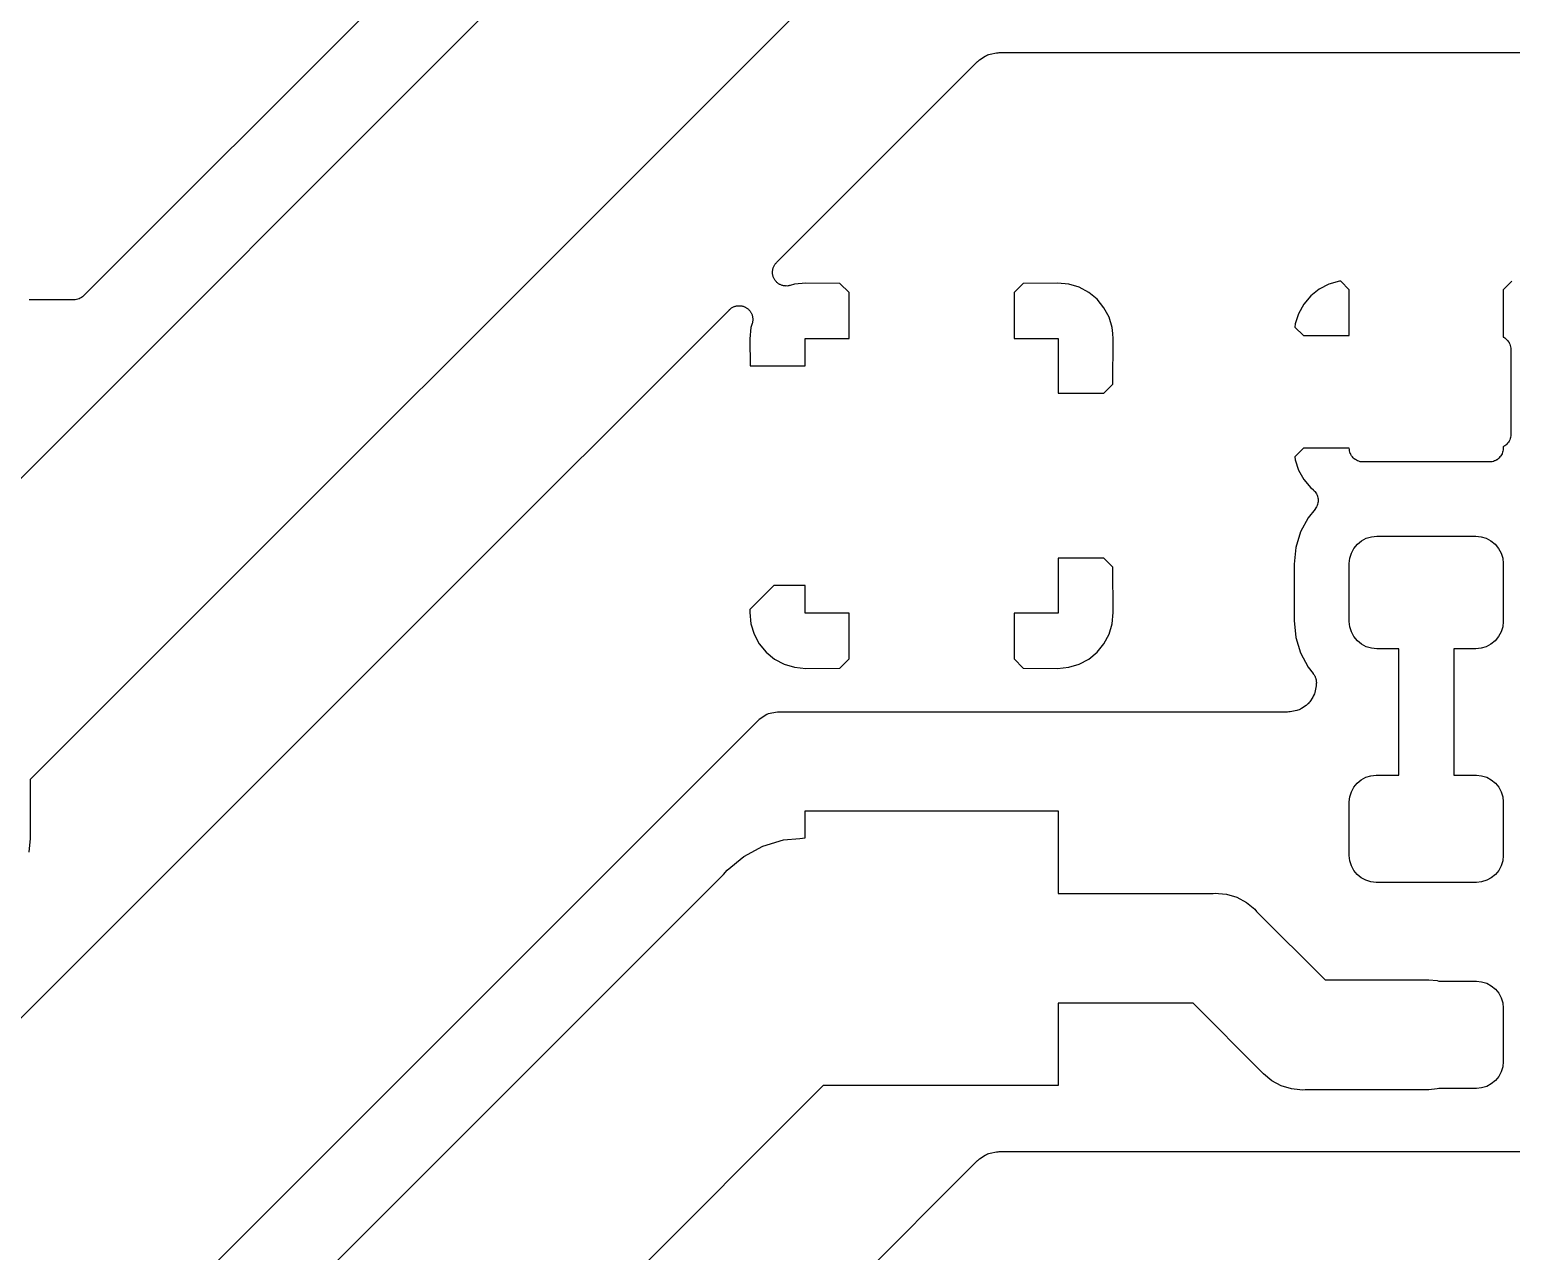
# Model space of a CAD drawing. Extents: x 1.69 to 6.13, y -5.81 to -1.91.
# Drawn here: x 2.138 to 2.668, y -2.831 to -2.393 of the extents above; entities that cross this region are included whole.
import ezdxf

# ---------------------------------------------------------------- set-up
doc = ezdxf.new("R2010")
doc.units = 0
doc.header["$MEASUREMENT"] = 0
doc.layers.add('BLACK', color=7, linetype='CONTINUOUS')

msp = doc.modelspace()

# ---------------------------------------------------------------- linework, layer by layer
at = {"layer": 'BLACK', "linetype": 'CONTINUOUS'}
for p, q in [((2.39852, -2.24715), (2.15695, -2.48872)), ((2.08212, -2.6063), (2.38615, -2.30227)), ((2.42182, -2.37795), (2.1378, -2.66198)), ((2.47784, -2.40419), (2.47981, -2.40287)), ((2.47981, -2.40287), (2.47982, -2.40286)), ((2.47982, -2.40286), (2.47987, -2.40283)), ((2.47982, -2.40286), (2.47982, -2.40286)), ((2.47982, -2.40286), (2.47982, -2.40286)), ((2.47987, -2.40283), (2.48027, -2.40262)), ((2.48027, -2.40262), (2.48067, -2.40241)), ((2.48067, -2.40241), (2.4807, -2.4024)), ((2.4807, -2.4024), (2.48072, -2.40239)), ((2.48072, -2.40239), (2.48116, -2.40226)), ((2.48116, -2.40226), (2.48159, -2.40213)), ((2.48159, -2.40213), (2.48392, -2.40167)), ((2.48392, -2.40167), (2.48398, -2.40166)), ((2.48392, -2.40167), (2.48392, -2.40167)), ((2.48392, -2.40167), (2.48392, -2.40167)), ((2.48392, -2.40167), (2.48392, -2.40167)), ((2.48398, -2.40166), (2.48443, -2.40162)), ((2.48443, -2.40162), (2.48488, -2.40157)), ((2.48488, -2.40157), (2.9818, -2.40157)), ((2.40509, -2.4768), (2.47709, -2.4048)), ((2.47709, -2.4048), (2.47714, -2.40475)), ((2.47714, -2.40475), (2.47749, -2.40447)), ((2.47749, -2.40447), (2.47784, -2.40419)), ((2.40402, -2.47839), (2.40414, -2.47817)), ((2.40414, -2.47817), (2.40424, -2.47795)), ((2.40424, -2.47795), (2.40437, -2.47775)), ((2.40437, -2.47775), (2.40448, -2.47754)), ((2.40448, -2.47754), (2.40463, -2.47735)), ((2.40463, -2.47735), (2.40477, -2.47715)), ((2.40477, -2.47715), (2.40494, -2.47698)), ((2.40494, -2.47698), (2.40509, -2.4768)), ((2.40365, -2.48027), (2.40367, -2.48002)), ((2.40367, -2.4805), (2.40365, -2.48027)), ((2.40367, -2.47977), (2.40372, -2.47954)), ((2.40367, -2.48002), (2.40367, -2.47977)), ((2.40367, -2.48073), (2.40367, -2.4805)), ((2.40371, -2.48098), (2.40367, -2.48073)), ((2.40374, -2.48122), (2.40371, -2.48098)), ((2.40372, -2.47954), (2.40374, -2.47931)), ((2.40374, -2.47931), (2.40381, -2.47907)), ((2.4038, -2.48145), (2.40374, -2.48122)), ((2.40385, -2.48168), (2.4038, -2.48145)), ((2.40381, -2.47907), (2.40386, -2.47883)), ((2.40394, -2.48191), (2.40385, -2.48168)), ((2.40386, -2.47883), (2.40395, -2.47862)), ((2.40401, -2.48214), (2.40394, -2.48191)), ((2.40395, -2.47862), (2.40402, -2.47839)), ((2.40412, -2.48235), (2.40401, -2.48214)), ((2.40421, -2.48257), (2.40412, -2.48235)), ((2.40434, -2.48277), (2.40421, -2.48257)), ((2.40446, -2.48299), (2.40434, -2.48277)), ((2.40461, -2.48317), (2.40446, -2.48299)), ((2.40474, -2.48337), (2.40461, -2.48317)), ((2.40491, -2.48355), (2.40474, -2.48337)), ((2.60669, -2.48349), (2.60295, -2.48456)), ((2.60715, -2.48345), (2.60669, -2.48349)), ((2.61024, -2.48654), (2.60715, -2.48345)), ((2.66844, -2.48345), (2.66535, -2.48654)), ((2.1569, -2.48876), (2.15655, -2.48905)), ((2.15694, -2.48873), (2.1569, -2.48876)), ((2.15695, -2.48872), (2.15694, -2.48873)), ((2.15694, -2.48873), (2.15694, -2.48873)), ((2.15694, -2.48873), (2.15694, -2.48873)), ((2.40506, -2.48374), (2.40491, -2.48355)), ((2.40524, -2.48389), (2.40506, -2.48374)), ((2.40541, -2.48406), (2.40524, -2.48389)), ((2.40561, -2.4842), (2.40541, -2.48406)), ((2.4058, -2.48435), (2.40561, -2.4842)), ((2.40601, -2.48447), (2.4058, -2.48435)), ((2.4062, -2.4846), (2.40601, -2.48447)), ((2.40643, -2.48469), (2.4062, -2.4846)), ((2.40664, -2.48481), (2.40643, -2.48469)), ((2.40687, -2.48488), (2.40664, -2.48481)), ((2.40709, -2.48498), (2.40687, -2.48488)), ((2.40733, -2.48503), (2.40709, -2.48498)), ((2.40756, -2.4851), (2.40733, -2.48503)), ((2.40779, -2.48513), (2.40756, -2.4851)), ((2.40802, -2.48517), (2.40779, -2.48513)), ((2.40827, -2.48518), (2.40802, -2.48517)), ((2.40852, -2.4852), (2.40827, -2.48518)), ((2.40875, -2.48518), (2.40852, -2.4852)), ((2.40899, -2.48519), (2.40875, -2.48518)), ((2.40923, -2.48514), (2.40899, -2.48519)), ((2.40947, -2.48512), (2.40923, -2.48514)), ((2.4097, -2.48505), (2.40947, -2.48512)), ((2.40993, -2.48501), (2.4097, -2.48505)), ((2.41, -2.48499), (2.40993, -2.48501)), ((2.4115, -2.48454), (2.41, -2.48499)), ((2.41558, -2.48413), (2.4115, -2.48454)), ((2.42782, -2.48424), (2.41558, -2.48413)), ((2.4311, -2.48752), (2.42782, -2.48424)), ((2.4311, -2.50394), (2.4311, -2.48752)), ((2.49344, -2.48424), (2.49016, -2.48752)), ((2.49016, -2.48752), (2.49016, -2.50394)), ((2.50568, -2.48413), (2.49344, -2.48424)), ((2.50976, -2.48454), (2.50568, -2.48413)), ((2.51348, -2.48566), (2.50976, -2.48454)), ((2.51689, -2.48749), (2.51348, -2.48566)), ((2.51989, -2.48995), (2.51689, -2.48749)), ((2.59647, -2.48875), (2.59396, -2.49171)), ((2.5995, -2.48634), (2.59647, -2.48875)), ((2.60295, -2.48456), (2.5995, -2.48634)), ((2.61024, -2.50295), (2.61024, -2.48654)), ((2.66535, -2.48654), (2.66535, -2.50348)), ((2.15347, -2.49016), (2.13741, -2.49016)), ((2.15393, -2.49011), (2.15347, -2.49016)), ((2.15438, -2.49007), (2.15393, -2.49011)), ((2.1544, -2.49007), (2.15438, -2.49007)), ((2.15443, -2.49006), (2.1544, -2.49007)), ((2.15486, -2.48993), (2.15443, -2.49006)), ((2.1553, -2.48981), (2.15486, -2.48993)), ((2.15532, -2.48979), (2.1553, -2.48981)), ((2.15535, -2.48979), (2.15532, -2.48979)), ((2.15575, -2.48957), (2.15535, -2.48979)), ((2.15615, -2.48936), (2.15575, -2.48957)), ((2.15617, -2.48935), (2.15615, -2.48936)), ((2.1562, -2.48934), (2.15617, -2.48935)), ((2.15655, -2.48905), (2.1562, -2.48934)), ((2.28301, -2.59888), (2.38822, -2.49367)), ((2.38822, -2.49367), (2.38827, -2.49362)), ((2.38827, -2.49362), (2.38845, -2.49347)), ((2.38845, -2.49347), (2.38862, -2.49331)), ((2.38862, -2.49331), (2.38883, -2.49318)), ((2.38883, -2.49318), (2.38902, -2.49302)), ((2.38902, -2.49302), (2.38923, -2.49291)), ((2.38923, -2.49291), (2.38943, -2.49279)), ((2.38943, -2.49279), (2.38965, -2.49269)), ((2.38965, -2.49269), (2.38987, -2.49258)), ((2.38987, -2.49258), (2.3901, -2.49251)), ((2.3901, -2.49251), (2.39032, -2.49243)), ((2.39032, -2.49243), (2.39056, -2.49238)), ((2.39056, -2.49238), (2.39079, -2.49231)), ((2.39079, -2.49231), (2.39103, -2.49229)), ((2.39103, -2.49229), (2.39126, -2.49225)), ((2.39126, -2.49225), (2.39151, -2.49225)), ((2.39151, -2.49225), (2.39175, -2.49223)), ((2.39175, -2.49223), (2.39199, -2.49225)), ((2.39199, -2.49225), (2.39222, -2.49226)), ((2.39222, -2.49226), (2.39246, -2.49231)), ((2.39246, -2.49231), (2.39271, -2.49233)), ((2.39271, -2.49233), (2.39293, -2.4924)), ((2.39293, -2.4924), (2.39316, -2.49245)), ((2.39316, -2.49245), (2.39339, -2.49255)), ((2.39339, -2.49255), (2.39362, -2.49262)), ((2.39362, -2.49262), (2.39383, -2.49273)), ((2.39383, -2.49273), (2.39405, -2.49282)), ((2.39405, -2.49282), (2.39425, -2.49296)), ((2.39425, -2.49296), (2.39447, -2.49308)), ((2.39447, -2.49308), (2.39465, -2.49323)), ((2.39465, -2.49323), (2.39484, -2.49336)), ((2.39484, -2.49336), (2.39501, -2.49354)), ((2.39501, -2.49354), (2.3952, -2.49369)), ((2.3952, -2.49369), (2.39535, -2.49388)), ((2.39535, -2.49388), (2.39552, -2.49404)), ((2.39552, -2.49404), (2.39565, -2.49425)), ((2.52235, -2.49295), (2.51989, -2.48995)), ((2.52418, -2.49637), (2.52235, -2.49295)), ((2.59396, -2.49171), (2.59208, -2.4951)), ((2.39565, -2.49425), (2.39581, -2.49444)), ((2.39581, -2.49444), (2.39592, -2.49465)), ((2.39592, -2.49465), (2.39605, -2.49485)), ((2.39641, -2.49858), (2.39595, -2.50008)), ((2.39605, -2.49485), (2.39614, -2.49507)), ((2.39614, -2.49507), (2.39626, -2.49529)), ((2.39626, -2.49529), (2.39632, -2.49552)), ((2.39632, -2.49552), (2.39641, -2.49573)), ((2.39641, -2.49573), (2.39646, -2.49597)), ((2.39646, -2.49835), (2.39641, -2.49858)), ((2.39646, -2.49597), (2.39653, -2.49621)), ((2.39652, -2.49812), (2.39646, -2.49835)), ((2.39655, -2.49788), (2.39652, -2.49812)), ((2.39653, -2.49621), (2.39655, -2.49645)), ((2.39655, -2.49645), (2.3966, -2.49668)), ((2.3966, -2.49764), (2.39655, -2.49788)), ((2.3966, -2.49668), (2.3966, -2.49692)), ((2.3966, -2.49692), (2.39662, -2.49717)), ((2.39662, -2.49717), (2.3966, -2.4974)), ((2.3966, -2.4974), (2.3966, -2.49764)), ((2.52531, -2.50008), (2.52418, -2.49637)), ((2.5909, -2.49878), (2.59078, -2.49991)), ((2.59208, -2.4951), (2.5909, -2.49878)), ((2.39595, -2.50008), (2.39555, -2.50416)), ((2.39555, -2.50416), (2.39561, -2.51378)), ((2.41535, -2.51378), (2.41535, -2.50394)), ((2.41535, -2.50394), (2.4311, -2.50394)), ((2.49016, -2.50394), (2.50591, -2.50394)), ((2.50591, -2.50394), (2.50591, -2.52362)), ((2.52552, -2.5022), (2.52531, -2.50008)), ((2.52571, -2.50416), (2.52552, -2.5022)), ((2.52552, -2.5022), (2.52552, -2.5022)), ((2.5256, -2.52034), (2.52571, -2.50416)), ((2.59078, -2.49991), (2.59382, -2.50295)), ((2.59382, -2.50295), (2.61024, -2.50295)), ((2.66535, -2.50348), (2.66553, -2.50357)), ((2.66553, -2.50357), (2.66594, -2.50379)), ((2.66594, -2.50379), (2.66595, -2.50381)), ((2.66595, -2.50381), (2.66597, -2.50381)), ((2.66597, -2.50381), (2.66632, -2.50411)), ((2.66632, -2.50411), (2.66668, -2.50441)), ((2.66668, -2.50441), (2.66669, -2.50442)), ((2.66669, -2.50442), (2.66671, -2.50443)), ((2.66671, -2.50443), (2.667, -2.50479)), ((2.667, -2.50479), (2.66729, -2.50515)), ((2.66729, -2.50515), (2.6673, -2.50517)), ((2.6673, -2.50517), (2.66731, -2.50518)), ((2.66731, -2.50518), (2.66752, -2.50559)), ((2.66752, -2.50559), (2.66774, -2.506)), ((2.66774, -2.506), (2.66774, -2.50602)), ((2.66774, -2.50602), (2.66775, -2.50603)), ((2.66775, -2.50603), (2.66788, -2.50648)), ((2.66788, -2.50648), (2.66802, -2.50692)), ((2.66802, -2.50692), (2.66802, -2.50694)), ((2.66802, -2.50694), (2.66802, -2.50695)), ((2.66802, -2.50695), (2.66807, -2.50741)), ((2.66807, -2.50741), (2.66811, -2.50787)), ((2.66811, -2.50787), (2.66811, -2.53839)), ((2.39561, -2.51378), (2.41535, -2.51378)), ((2.52232, -2.52362), (2.5256, -2.52034)), ((2.50591, -2.52362), (2.52232, -2.52362)), ((2.66663, -2.5419), (2.66627, -2.54219)), ((2.66664, -2.54189), (2.66663, -2.5419)), ((2.66666, -2.54188), (2.66664, -2.54189)), ((2.66695, -2.54152), (2.66666, -2.54188)), ((2.66725, -2.54117), (2.66695, -2.54152)), ((2.66726, -2.54115), (2.66725, -2.54117)), ((2.66727, -2.54114), (2.66726, -2.54115)), ((2.66749, -2.54073), (2.66727, -2.54114)), ((2.66771, -2.54032), (2.66749, -2.54073)), ((2.66772, -2.54031), (2.66771, -2.54032)), ((2.66773, -2.54029), (2.66772, -2.54031)), ((2.66786, -2.53985), (2.66773, -2.54029)), ((2.668, -2.53941), (2.66786, -2.53985)), ((2.66801, -2.53938), (2.668, -2.53939)), ((2.668, -2.53939), (2.668, -2.53941)), ((2.66806, -2.53891), (2.66801, -2.53938)), ((2.66811, -2.53845), (2.66806, -2.53891)), ((2.66811, -2.53839), (2.66811, -2.53842)), ((2.66811, -2.53842), (2.66811, -2.53842)), ((2.66811, -2.53842), (2.66811, -2.53842)), ((2.66811, -2.53842), (2.66811, -2.53845)), ((2.59382, -2.54331), (2.59078, -2.54635)), ((2.59078, -2.54635), (2.5909, -2.54748)), ((2.61024, -2.54331), (2.59382, -2.54331)), ((2.61028, -2.54377), (2.61024, -2.54331)), ((2.61032, -2.54423), (2.61028, -2.54377)), ((2.61033, -2.54425), (2.61032, -2.54423)), ((2.61033, -2.54426), (2.61033, -2.54425)), ((2.61046, -2.5447), (2.61033, -2.54426)), ((2.61059, -2.54515), (2.61046, -2.5447)), ((2.6106, -2.54517), (2.61059, -2.54515)), ((2.61061, -2.54518), (2.6106, -2.54517)), ((2.61082, -2.54559), (2.61061, -2.54518)), ((2.61104, -2.546), (2.61082, -2.54559)), ((2.61105, -2.54602), (2.61104, -2.546)), ((2.61106, -2.54603), (2.61105, -2.54602)), ((2.61135, -2.54639), (2.61106, -2.54603)), ((2.61164, -2.54675), (2.61135, -2.54639)), ((2.61165, -2.54676), (2.61164, -2.54675)), ((2.61167, -2.54677), (2.61165, -2.54676)), ((2.61202, -2.54707), (2.61167, -2.54677)), ((2.61238, -2.54737), (2.61202, -2.54707)), ((2.66351, -2.54711), (2.66316, -2.54741)), ((2.66388, -2.54682), (2.66351, -2.54711)), ((2.66389, -2.54681), (2.66388, -2.54682)), ((2.6639, -2.5468), (2.66389, -2.54681)), ((2.6642, -2.54644), (2.6639, -2.5468)), ((2.66449, -2.54609), (2.6642, -2.54644)), ((2.6645, -2.54607), (2.66449, -2.54609)), ((2.66451, -2.54606), (2.6645, -2.54607)), ((2.66473, -2.54565), (2.66451, -2.54606)), ((2.66496, -2.54525), (2.66473, -2.54565)), ((2.66497, -2.54521), (2.66496, -2.54523)), ((2.66496, -2.54523), (2.66496, -2.54525)), ((2.66511, -2.54477), (2.66497, -2.54521)), ((2.66525, -2.54433), (2.66511, -2.54477)), ((2.6653, -2.54383), (2.66525, -2.5443)), ((2.66525, -2.5443), (2.66525, -2.54431)), ((2.66525, -2.54431), (2.66525, -2.54433)), ((2.66535, -2.54338), (2.6653, -2.54383)), ((2.66547, -2.54272), (2.66535, -2.54278)), ((2.66535, -2.54278), (2.66535, -2.54331)), ((2.66535, -2.54331), (2.66535, -2.54334)), ((2.66535, -2.54334), (2.66535, -2.54334)), ((2.66535, -2.54334), (2.66535, -2.54334)), ((2.66535, -2.54334), (2.66535, -2.54338)), ((2.66588, -2.5425), (2.66547, -2.54272)), ((2.6659, -2.54249), (2.66588, -2.5425)), ((2.66591, -2.54248), (2.6659, -2.54249)), ((2.66627, -2.54219), (2.66591, -2.54248)), ((2.5909, -2.54748), (2.59208, -2.55116)), ((2.59208, -2.55116), (2.59396, -2.55455)), ((2.61239, -2.54738), (2.61238, -2.54737)), ((2.61241, -2.54739), (2.61239, -2.54738)), ((2.61281, -2.54761), (2.61241, -2.54739)), ((2.61322, -2.54783), (2.61281, -2.54761)), ((2.61324, -2.54784), (2.61322, -2.54783)), ((2.61325, -2.54784), (2.61324, -2.54784)), ((2.61369, -2.54798), (2.61325, -2.54784)), ((2.61413, -2.54812), (2.61369, -2.54798)), ((2.61415, -2.54812), (2.61413, -2.54812)), ((2.61417, -2.54813), (2.61415, -2.54812)), ((2.61463, -2.54818), (2.61417, -2.54813)), ((2.61509, -2.54823), (2.61463, -2.54818)), ((2.61512, -2.54823), (2.61509, -2.54823)), ((2.61516, -2.54823), (2.61512, -2.54823)), ((2.61512, -2.54823), (2.61512, -2.54823)), ((2.61512, -2.54823), (2.61512, -2.54823)), ((2.66043, -2.54823), (2.61516, -2.54823)), ((2.66089, -2.54818), (2.66043, -2.54823)), ((2.66136, -2.54814), (2.66089, -2.54818)), ((2.66137, -2.54814), (2.66136, -2.54814)), ((2.66139, -2.54813), (2.66137, -2.54814)), ((2.66183, -2.548), (2.66139, -2.54813)), ((2.66228, -2.54787), (2.66183, -2.548)), ((2.66229, -2.54786), (2.66228, -2.54787)), ((2.66231, -2.54786), (2.66229, -2.54786)), ((2.66272, -2.54764), (2.66231, -2.54786)), ((2.66313, -2.54743), (2.66272, -2.54764)), ((2.66314, -2.54741), (2.66313, -2.54743)), ((2.66316, -2.54741), (2.66314, -2.54741)), ((2.59396, -2.55455), (2.59647, -2.55751)), ((2.59647, -2.55751), (2.59724, -2.55812)), ((2.59724, -2.55812), (2.5973, -2.55817)), ((2.5973, -2.55817), (2.59731, -2.55818)), ((2.59731, -2.55818), (2.59733, -2.55819)), ((2.59733, -2.55819), (2.59765, -2.55852)), ((2.59765, -2.55852), (2.59798, -2.55885)), ((2.59798, -2.55885), (2.59799, -2.55886)), ((2.59799, -2.55886), (2.598, -2.55888)), ((2.598, -2.55888), (2.59826, -2.55926)), ((2.59826, -2.55926), (2.59851, -2.55964)), ((2.59851, -2.55964), (2.59852, -2.55966)), ((2.59852, -2.55966), (2.59853, -2.55968)), ((2.59853, -2.55968), (2.5987, -2.5601)), ((2.5987, -2.5601), (2.59888, -2.56053)), ((2.59888, -2.56053), (2.59889, -2.56055)), ((2.59889, -2.56055), (2.5989, -2.56057)), ((2.5989, -2.56057), (2.59898, -2.56102)), ((2.59899, -2.56292), (2.5989, -2.56337)), ((2.59898, -2.56102), (2.59907, -2.56147)), ((2.59908, -2.56247), (2.59899, -2.56292)), ((2.59907, -2.56147), (2.59907, -2.56149)), ((2.59907, -2.56149), (2.59908, -2.56151)), ((2.59908, -2.56151), (2.59908, -2.56197)), ((2.59908, -2.56197), (2.59908, -2.56243)), ((2.59908, -2.56243), (2.59908, -2.56245)), ((2.59908, -2.56245), (2.59908, -2.56247)), ((2.59545, -2.56819), (2.59271, -2.57331)), ((2.59798, -2.5651), (2.59545, -2.56819)), ((2.598, -2.56508), (2.59798, -2.5651)), ((2.59801, -2.56507), (2.598, -2.56508)), ((2.59826, -2.56468), (2.59801, -2.56507)), ((2.59852, -2.5643), (2.59826, -2.56468)), ((2.59853, -2.56428), (2.59852, -2.5643)), ((2.59854, -2.56426), (2.59853, -2.56428)), ((2.59871, -2.56384), (2.59854, -2.56426)), ((2.59889, -2.56341), (2.59871, -2.56384)), ((2.5989, -2.56337), (2.59889, -2.56339)), ((2.59889, -2.56339), (2.59889, -2.56341)), ((2.59271, -2.57331), (2.59103, -2.57887)), ((2.59103, -2.57887), (2.59043, -2.58489)), ((2.61189, -2.57918), (2.61312, -2.57769)), ((2.61312, -2.57769), (2.61461, -2.57646)), ((2.61461, -2.57646), (2.61631, -2.57555)), ((2.61631, -2.57555), (2.61816, -2.57499)), ((2.61816, -2.57499), (2.62008, -2.5748)), ((2.62008, -2.5748), (2.65551, -2.5748)), ((2.65551, -2.5748), (2.65743, -2.57499)), ((2.65743, -2.57499), (2.65928, -2.57555)), ((2.65928, -2.57555), (2.66098, -2.57646)), ((2.66098, -2.57646), (2.66247, -2.57769)), ((2.66247, -2.57769), (2.6637, -2.57918)), ((2.50591, -2.58268), (2.50591, -2.60236)), ((2.52232, -2.58268), (2.50591, -2.58268)), ((2.5256, -2.58596), (2.52232, -2.58268)), ((2.61024, -2.58465), (2.61043, -2.58273)), ((2.61043, -2.58273), (2.61099, -2.58088)), ((2.61099, -2.58088), (2.61189, -2.57918)), ((2.6637, -2.57918), (2.66461, -2.58088)), ((2.66461, -2.58088), (2.66517, -2.58273)), ((2.66517, -2.58273), (2.66535, -2.58465)), ((2.52571, -2.60214), (2.5256, -2.58596)), ((2.59043, -2.58489), (2.59043, -2.60507)), ((2.61024, -2.60532), (2.61024, -2.58465)), ((2.66535, -2.58465), (2.66535, -2.60532)), ((2.4041, -2.59252), (2.39556, -2.60106)), ((2.41535, -2.59252), (2.4041, -2.59252)), ((2.41535, -2.60236), (2.41535, -2.59252)), ((2.12904, -2.75285), (2.28301, -2.59888)), ((2.28301, -2.59888), (2.28301, -2.59888)), ((2.39556, -2.60106), (2.39555, -2.60214)), ((2.39555, -2.60214), (2.39595, -2.60622)), ((2.4311, -2.60236), (2.41535, -2.60236)), ((2.4311, -2.61878), (2.4311, -2.60236)), ((2.50591, -2.60236), (2.49016, -2.60236)), ((2.49016, -2.60236), (2.49016, -2.61878)), ((2.52531, -2.60622), (2.52571, -2.60214)), ((2.59043, -2.60507), (2.59103, -2.61109)), ((2.61043, -2.60724), (2.61024, -2.60532)), ((2.66535, -2.60532), (2.66517, -2.60724)), ((2.39595, -2.60622), (2.39708, -2.60993)), ((2.39708, -2.60993), (2.39891, -2.61335)), ((2.52235, -2.61335), (2.52418, -2.60993)), ((2.52418, -2.60993), (2.52531, -2.60622)), ((2.61099, -2.60908), (2.61043, -2.60724)), ((2.61189, -2.61078), (2.61099, -2.60908)), ((2.61312, -2.61227), (2.61189, -2.61078)), ((2.6637, -2.61078), (2.66247, -2.61227)), ((2.66461, -2.60908), (2.6637, -2.61078)), ((2.66517, -2.60724), (2.66461, -2.60908)), ((2.39891, -2.61335), (2.40137, -2.61635)), ((2.51989, -2.61635), (2.52235, -2.61335)), ((2.59103, -2.61109), (2.59271, -2.61665)), ((2.61461, -2.6135), (2.61312, -2.61227)), ((2.61631, -2.61441), (2.61461, -2.6135)), ((2.61816, -2.61497), (2.61631, -2.61441)), ((2.62008, -2.61516), (2.61816, -2.61497)), ((2.62795, -2.61516), (2.62008, -2.61516)), ((2.62795, -2.66043), (2.62795, -2.61516)), ((2.65551, -2.61516), (2.64764, -2.61516)), ((2.64764, -2.61516), (2.64764, -2.66043)), ((2.65743, -2.61497), (2.65551, -2.61516)), ((2.65928, -2.61441), (2.65743, -2.61497)), ((2.66098, -2.6135), (2.65928, -2.61441)), ((2.66247, -2.61227), (2.66098, -2.6135)), ((2.40137, -2.61635), (2.40436, -2.61881)), ((2.40436, -2.61881), (2.40778, -2.62064)), ((2.40778, -2.62064), (2.4115, -2.62176)), ((2.42782, -2.62206), (2.4311, -2.61878)), ((2.49016, -2.61878), (2.49344, -2.62206)), ((2.50976, -2.62176), (2.51348, -2.62064)), ((2.51348, -2.62064), (2.51689, -2.61881)), ((2.51689, -2.61881), (2.51989, -2.61635)), ((2.59271, -2.61665), (2.59545, -2.62177)), ((2.4115, -2.62176), (2.41558, -2.62216)), ((2.41558, -2.62216), (2.42782, -2.62206)), ((2.49344, -2.62206), (2.50568, -2.62216)), ((2.50568, -2.62216), (2.50976, -2.62176)), ((2.59545, -2.62177), (2.59731, -2.62404)), ((2.59731, -2.62404), (2.59735, -2.62409)), ((2.59735, -2.62409), (2.59747, -2.62427)), ((2.59747, -2.62427), (2.5976, -2.62444)), ((2.5976, -2.62444), (2.59773, -2.62467)), ((2.59773, -2.62467), (2.59787, -2.6249)), ((2.59787, -2.6249), (2.59795, -2.6251)), ((2.59795, -2.6251), (2.59805, -2.62529)), ((2.59805, -2.62529), (2.59813, -2.62554)), ((2.59813, -2.62554), (2.59823, -2.62579)), ((2.59823, -2.62579), (2.59827, -2.626)), ((2.59827, -2.626), (2.59833, -2.6262)), ((2.59833, -2.6262), (2.59836, -2.62647)), ((2.59836, -2.62647), (2.59841, -2.62673)), ((2.59841, -2.62673), (2.5984, -2.62695)), ((2.59756, -2.63174), (2.59734, -2.63214)), ((2.59757, -2.63171), (2.59756, -2.63174)), ((2.59759, -2.63169), (2.59757, -2.63171)), ((2.59772, -2.63126), (2.59759, -2.63169)), ((2.59785, -2.63083), (2.59772, -2.63126)), ((2.59787, -2.63077), (2.59785, -2.63083)), ((2.59833, -2.62843), (2.59787, -2.63076)), ((2.59787, -2.63076), (2.59787, -2.63077)), ((2.59787, -2.63077), (2.59787, -2.63077)), ((2.59787, -2.63077), (2.59787, -2.63077)), ((2.59837, -2.62798), (2.59833, -2.62843)), ((2.59842, -2.62754), (2.59837, -2.62798)), ((2.5984, -2.62695), (2.59843, -2.62716)), ((2.59843, -2.62747), (2.59842, -2.62754)), ((2.59843, -2.62716), (2.59843, -2.62747)), ((2.59843, -2.62747), (2.59843, -2.62747)), ((2.59843, -2.62747), (2.59843, -2.62747)), ((2.59843, -2.62747), (2.59843, -2.62747)), ((2.59139, -2.63724), (2.58906, -2.6377)), ((2.59182, -2.63711), (2.59139, -2.63724)), ((2.59225, -2.63698), (2.59182, -2.63711)), ((2.59228, -2.63697), (2.59225, -2.63698)), ((2.59231, -2.63696), (2.59228, -2.63697)), ((2.59271, -2.63675), (2.59231, -2.63696)), ((2.59311, -2.63654), (2.59271, -2.63675)), ((2.59316, -2.63651), (2.59311, -2.63654)), ((2.59473, -2.63546), (2.59316, -2.6365)), ((2.59316, -2.6365), (2.59316, -2.63651)), ((2.59316, -2.63651), (2.59316, -2.63651)), ((2.59316, -2.63651), (2.59316, -2.63651)), ((2.59508, -2.63517), (2.59473, -2.63546)), ((2.59543, -2.63489), (2.59508, -2.63517)), ((2.59545, -2.63487), (2.59543, -2.63489)), ((2.59547, -2.63485), (2.59545, -2.63487)), ((2.59576, -2.6345), (2.59547, -2.63485)), ((2.59605, -2.63416), (2.59576, -2.6345)), ((2.59608, -2.63411), (2.59605, -2.63416)), ((2.59609, -2.6341), (2.59608, -2.63411)), ((2.59608, -2.63411), (2.59608, -2.63411)), ((2.59608, -2.63411), (2.59608, -2.63411)), ((2.59713, -2.63253), (2.59609, -2.6341)), ((2.59734, -2.63214), (2.59713, -2.63253)), ((2.39852, -2.64085), (2.15695, -2.88242)), ((2.39889, -2.64054), (2.39852, -2.64085)), ((2.40168, -2.63868), (2.39889, -2.64054)), ((2.40189, -2.63857), (2.40168, -2.63868)), ((2.40212, -2.6385), (2.40189, -2.63857)), ((2.40541, -2.63784), (2.40212, -2.6385)), ((2.40589, -2.6378), (2.40541, -2.63784)), ((2.5881, -2.6378), (2.40589, -2.6378)), ((2.58854, -2.63775), (2.5881, -2.6378)), ((2.58899, -2.63771), (2.58854, -2.63775)), ((2.58905, -2.6377), (2.58899, -2.63771)), ((2.58906, -2.6377), (2.58905, -2.6377)), ((2.58905, -2.6377), (2.58905, -2.6377)), ((2.58905, -2.6377), (2.58905, -2.6377)), ((2.1378, -2.66198), (2.1378, -2.68307)), ((2.61185, -2.6647), (2.61305, -2.66324)), ((2.61305, -2.66324), (2.6145, -2.66205)), ((2.6145, -2.66205), (2.61616, -2.66116)), ((2.61616, -2.66116), (2.61796, -2.66062)), ((2.61796, -2.66062), (2.61983, -2.66043)), ((2.61983, -2.66043), (2.62795, -2.66043)), ((2.64764, -2.66043), (2.65576, -2.66043)), ((2.65576, -2.66043), (2.65763, -2.66062)), ((2.65763, -2.66062), (2.65943, -2.66116)), ((2.65943, -2.66116), (2.66109, -2.66205)), ((2.66109, -2.66205), (2.66254, -2.66324)), ((2.66254, -2.66324), (2.66374, -2.6647)), ((2.61024, -2.67003), (2.61042, -2.66816)), ((2.61042, -2.66816), (2.61097, -2.66636)), ((2.61097, -2.66636), (2.61185, -2.6647)), ((2.66374, -2.6647), (2.66462, -2.66636)), ((2.66462, -2.66636), (2.66517, -2.66816)), ((2.66517, -2.66816), (2.66535, -2.67003)), ((2.41535, -2.68288), (2.41535, -2.67323)), ((2.41535, -2.67323), (2.50591, -2.67323)), ((2.50591, -2.67323), (2.50591, -2.70276)), ((2.61024, -2.68922), (2.61024, -2.67003)), ((2.66535, -2.67003), (2.66535, -2.68922)), ((2.1378, -2.68307), (2.1373, -2.68806)), ((2.40022, -2.68589), (2.40764, -2.68364)), ((2.40764, -2.68364), (2.41342, -2.68307)), ((2.41342, -2.68307), (2.41535, -2.68288)), ((2.41342, -2.68307), (2.41342, -2.68307)), ((2.41535, -2.68288), (2.41535, -2.68288)), ((2.38738, -2.69447), (2.39338, -2.68955)), ((2.39338, -2.68955), (2.40022, -2.68589)), ((2.61042, -2.69109), (2.61024, -2.68922)), ((2.66535, -2.68922), (2.66517, -2.69109)), ((2.38615, -2.69597), (2.38738, -2.69447)), ((2.61097, -2.69289), (2.61042, -2.69109)), ((2.61185, -2.69455), (2.61097, -2.69289)), ((2.61305, -2.69601), (2.61185, -2.69455)), ((2.66374, -2.69455), (2.66254, -2.69601)), ((2.66462, -2.69289), (2.66374, -2.69455)), ((2.66517, -2.69109), (2.66462, -2.69289)), ((2.08212, -3), (2.38615, -2.69597)), ((2.6145, -2.6972), (2.61305, -2.69601)), ((2.61616, -2.69809), (2.6145, -2.6972)), ((2.61796, -2.69863), (2.61616, -2.69809)), ((2.61983, -2.69882), (2.61796, -2.69863)), ((2.65576, -2.69882), (2.61983, -2.69882)), ((2.65763, -2.69863), (2.65576, -2.69882)), ((2.65943, -2.69809), (2.65763, -2.69863)), ((2.66109, -2.6972), (2.65943, -2.69809)), ((2.66254, -2.69601), (2.66109, -2.6972)), ((2.50591, -2.70276), (2.56147, -2.70276)), ((2.56147, -2.70276), (2.56244, -2.70266)), ((2.56244, -2.70266), (2.56341, -2.70276)), ((2.56341, -2.70276), (2.5663, -2.70304)), ((2.5663, -2.70304), (2.57001, -2.70417)), ((2.57001, -2.70417), (2.57343, -2.70599)), ((2.57343, -2.70599), (2.57643, -2.70845)), ((2.57643, -2.70845), (2.57704, -2.70921)), ((2.57704, -2.70921), (2.6016, -2.73376)), ((2.6016, -2.73376), (2.63876, -2.73376)), ((2.63876, -2.73376), (2.64165, -2.73404)), ((2.64165, -2.73404), (2.64234, -2.73425)), ((2.64234, -2.73425), (2.65576, -2.73425)), ((2.65576, -2.73425), (2.65763, -2.73444)), ((2.65763, -2.73444), (2.65943, -2.73498)), ((2.65943, -2.73498), (2.66109, -2.73587)), ((2.66109, -2.73587), (2.66254, -2.73706)), ((2.66254, -2.73706), (2.66374, -2.73852)), ((2.55429, -2.74213), (2.50591, -2.74213)), ((2.50591, -2.74213), (2.50591, -2.77165)), ((2.57884, -2.76668), (2.55429, -2.74213)), ((2.66374, -2.73852), (2.66462, -2.74018)), ((2.66462, -2.74018), (2.66517, -2.74198)), ((2.66517, -2.74198), (2.66535, -2.74385)), ((2.66535, -2.74385), (2.66535, -2.76304)), ((2.66535, -2.76304), (2.66517, -2.76491)), ((2.57946, -2.76743), (2.57884, -2.76668)), ((2.58246, -2.76989), (2.57946, -2.76743)), ((2.58588, -2.77172), (2.58246, -2.76989)), ((2.66254, -2.76983), (2.66109, -2.77102)), ((2.66374, -2.76837), (2.66254, -2.76983)), ((2.66462, -2.76671), (2.66374, -2.76837)), ((2.66517, -2.76491), (2.66462, -2.76671)), ((2.42182, -2.77165), (2.1378, -3.05568)), ((2.50591, -2.77165), (2.42182, -2.77165)), ((2.58959, -2.77285), (2.58588, -2.77172)), ((2.59248, -2.77313), (2.58959, -2.77285)), ((2.59344, -2.77323), (2.59248, -2.77313)), ((2.59248, -2.77313), (2.59248, -2.77313)), ((2.59441, -2.77313), (2.59344, -2.77323)), ((2.63876, -2.77313), (2.59441, -2.77313)), ((2.64165, -2.77285), (2.63876, -2.77313)), ((2.64234, -2.77264), (2.64165, -2.77285)), ((2.65576, -2.77264), (2.64234, -2.77264)), ((2.65763, -2.77245), (2.65576, -2.77264)), ((2.65943, -2.77191), (2.65763, -2.77245)), ((2.66109, -2.77102), (2.65943, -2.77191)), ((2.47784, -2.79789), (2.47981, -2.79657)), ((2.47981, -2.79657), (2.47982, -2.79656)), ((2.47982, -2.79656), (2.47987, -2.79653)), ((2.47982, -2.79656), (2.47982, -2.79656)), ((2.47982, -2.79656), (2.47982, -2.79656)), ((2.47987, -2.79653), (2.48027, -2.79632)), ((2.48027, -2.79632), (2.48067, -2.79611)), ((2.48067, -2.79611), (2.4807, -2.7961)), ((2.4807, -2.7961), (2.48072, -2.79609)), ((2.48072, -2.79609), (2.48116, -2.79596)), ((2.48116, -2.79596), (2.48159, -2.79583)), ((2.48159, -2.79583), (2.48392, -2.79537)), ((2.48392, -2.79537), (2.48398, -2.79536)), ((2.48392, -2.79537), (2.48392, -2.79537)), ((2.48392, -2.79537), (2.48392, -2.79537)), ((2.48392, -2.79537), (2.48392, -2.79537)), ((2.48398, -2.79536), (2.48443, -2.79532)), ((2.48443, -2.79532), (2.48488, -2.79528)), ((2.48488, -2.79528), (2.9818, -2.79528)), ((2.40509, -2.8705), (2.47709, -2.7985)), ((2.47709, -2.7985), (2.47714, -2.79845)), ((2.47714, -2.79845), (2.47749, -2.79817)), ((2.47749, -2.79817), (2.47784, -2.79789))]:
    msp.add_line(p, q, dxfattribs=at)

doc.saveas('drawing.dxf')
